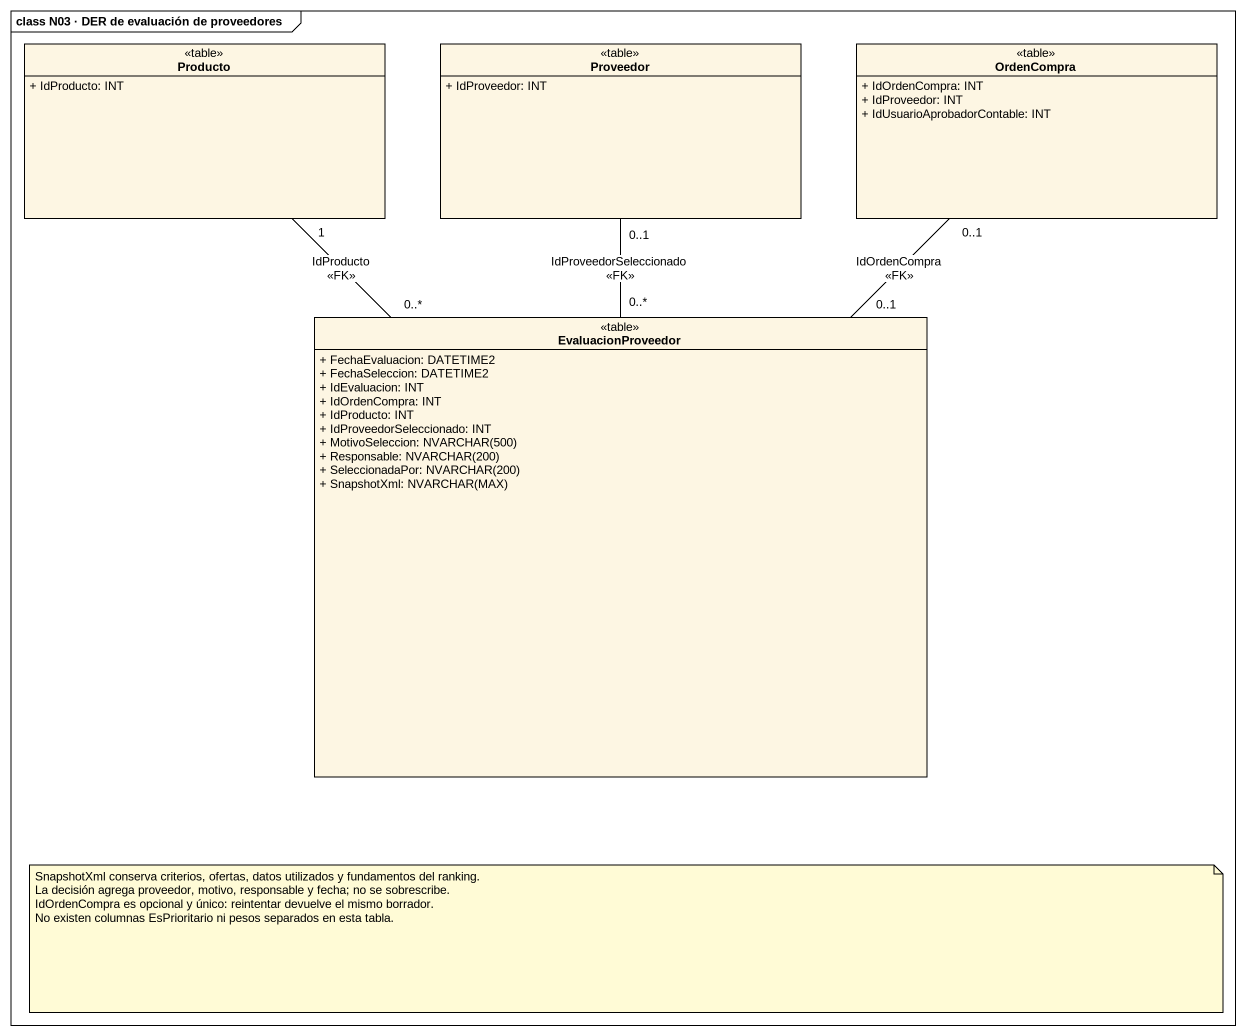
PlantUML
@startuml
mainframe class N03 · DER de evaluación de proveedores
hide circle
hide empty members
skinparam classAttributeIconSize 0
class Producto <<table>> {
  + IdProducto: INT
}
class Proveedor <<table>> {
  + IdProveedor: INT
}
class OrdenCompra <<table>> {
  + IdOrdenCompra: INT
  + IdProveedor: INT
  + IdUsuarioAprobadorContable: INT
}
class EvaluacionProveedor <<table>> {
  + FechaEvaluacion: DATETIME2
  + FechaSeleccion: DATETIME2
  + IdEvaluacion: INT
  + IdOrdenCompra: INT
  + IdProducto: INT
  + IdProveedorSeleccionado: INT
  {field} + MotivoSeleccion: NVARCHAR(500)
  {field} + Responsable: NVARCHAR(200)
  {field} + SeleccionadaPor: NVARCHAR(200)
  {field} + SnapshotXml: NVARCHAR(MAX)
}
EvaluacionProveedor "0..*" -up- "1" Producto : IdProducto\n<<FK>>
EvaluacionProveedor "0..*" -up- "0..1" Proveedor : IdProveedorSeleccionado\n<<FK>>
EvaluacionProveedor "0..1" -up- "0..1" OrdenCompra : IdOrdenCompra\n<<FK>>
note as N1
  SnapshotXml conserva criterios, ofertas, datos utilizados y fundamentos del ranking.
  La decisión agrega proveedor, motivo, responsable y fecha; no se sobrescribe.
  IdOrdenCompra es opcional y único: reintentar devuelve el mismo borrador.
  No existen columnas EsPrioritario ni pesos separados en esta tabla.
end note
@enduml
